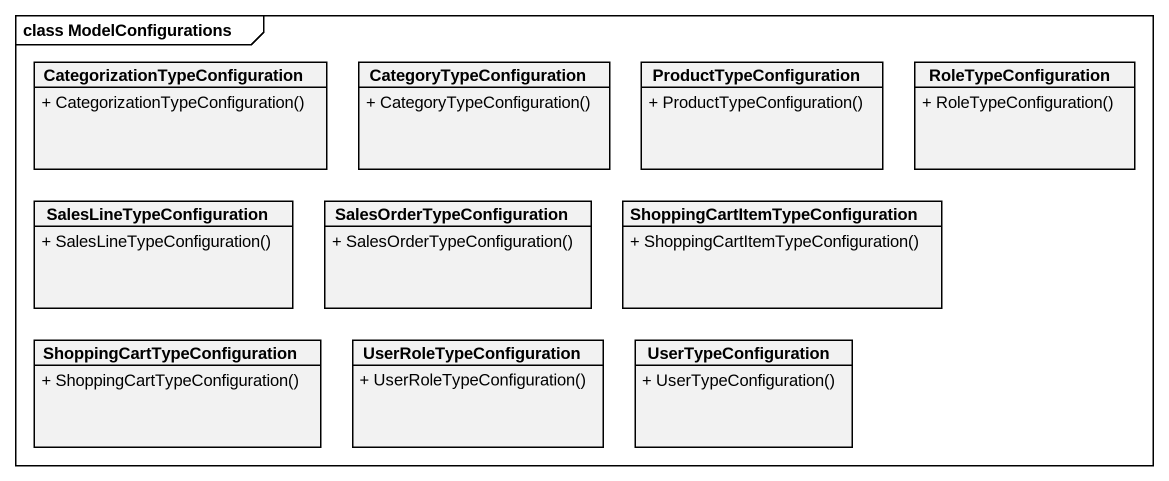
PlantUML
@startuml
mainframe class ModelConfigurations
hide circle
hide empty members
skinparam classAttributeIconSize 0
class "CategorizationTypeConfiguration" as CategorizationTypeConfigurat {
  + CategorizationTypeConfiguration()
}
class CategoryTypeConfiguration {
  + CategoryTypeConfiguration()
}
class ProductTypeConfiguration {
  + ProductTypeConfiguration()
}
class RoleTypeConfiguration {
  + RoleTypeConfiguration()
}
class SalesLineTypeConfiguration {
  + SalesLineTypeConfiguration()
}
class SalesOrderTypeConfiguration {
  + SalesOrderTypeConfiguration()
}
class "ShoppingCartItemTypeConfiguration" as ShoppingCartItemTypeConfigur {
  + ShoppingCartItemTypeConfiguration()
}
class "ShoppingCartTypeConfiguration" as ShoppingCartTypeConfiguratio {
  + ShoppingCartTypeConfiguration()
}
class UserRoleTypeConfiguration {
  + UserRoleTypeConfiguration()
}
class UserTypeConfiguration {
  + UserTypeConfiguration()
}
@enduml
